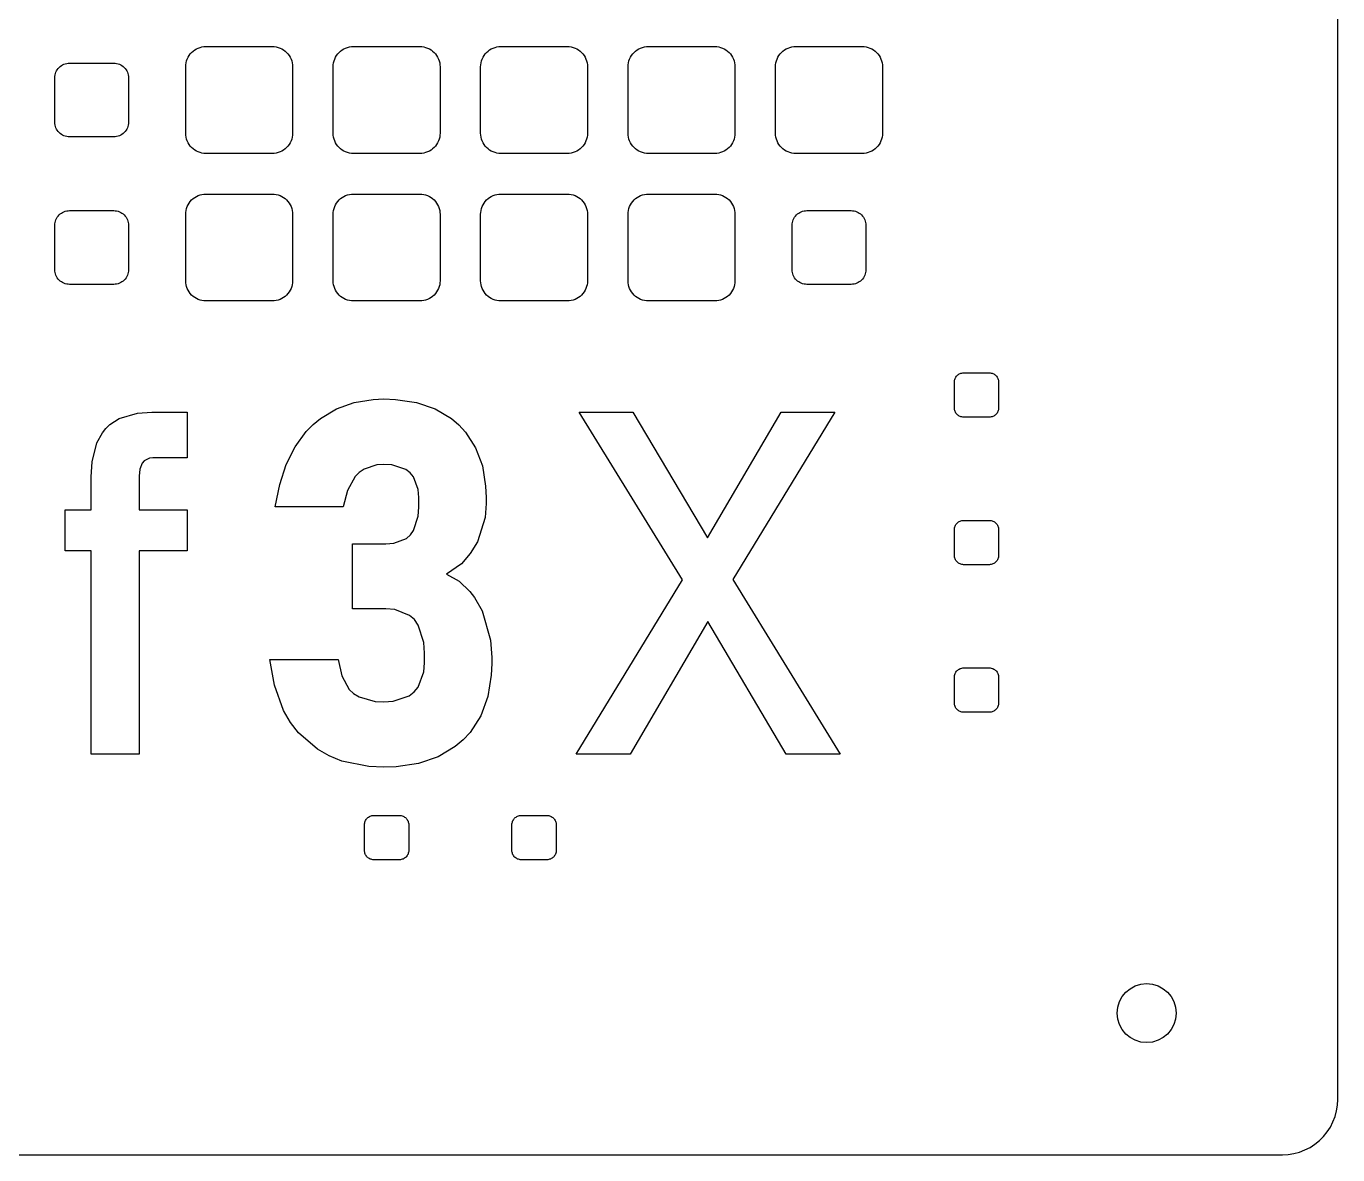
# Model space of a CAD drawing. Header units: millimetres. Extents: x 0 to 324, y -43 to 122.
# Drawn here: x 252.8 to 324, y 0 to 61.2 of the extents above; entities that cross this region are included whole.
import ezdxf

# ---------------------------------------------------------------- set-up
doc = ezdxf.new("R2010")
doc.units = ezdxf.units.MM
doc.layers.add('CUT', color=7, linetype='Continuous')

msp = doc.modelspace()

# ---------------------------------------------------------------- linework, layer by layer
at = {"layer": 'CUT'}
msp.add_lwpolyline([(166.92, 0), (321, 0), (321.314, 0.016), (321.624, 0.066), (321.927, 0.147), (322.22, 0.259), (322.5, 0.402), (322.763, 0.573), (323.007, 0.771), (323.229, 0.993), (323.427, 1.237), (323.598, 1.5), (323.741, 1.78), (323.853, 2.073), (323.934, 2.376), (323.984, 2.686), (324, 3), (324, 119.4)], dxfattribs=at)
for points in [[(266.2, 54.3), (262.6, 54.3), (262.492, 54.305), (262.385, 54.321), (262.281, 54.347), (262.179, 54.384), (262.081, 54.43), (261.989, 54.485), (261.902, 54.55), (261.822, 54.622), (261.75, 54.702), (261.685, 54.789), (261.63, 54.881), (261.584, 54.979), (261.547, 55.081), (261.521, 55.185), (261.505, 55.292), (261.5, 55.4), (261.5, 59), (261.505, 59.108), (261.521, 59.215), (261.547, 59.319), (261.584, 59.421), (261.63, 59.519), (261.685, 59.611), (261.75, 59.698), (261.822, 59.778), (261.902, 59.85), (261.989, 59.915), (262.081, 59.97), (262.179, 60.016), (262.281, 60.053), (262.385, 60.079), (262.492, 60.095), (262.6, 60.1), (266.2, 60.1), (266.308, 60.095), (266.415, 60.079), (266.519, 60.053), (266.621, 60.016), (266.719, 59.97), (266.811, 59.915), (266.898, 59.85), (266.978, 59.778), (267.05, 59.698), (267.115, 59.611), (267.17, 59.519), (267.216, 59.421), (267.253, 59.319), (267.279, 59.215), (267.295, 59.108), (267.3, 59), (267.3, 55.4), (267.295, 55.292), (267.279, 55.185), (267.253, 55.081), (267.216, 54.979), (267.17, 54.881), (267.115, 54.789), (267.05, 54.702), (266.978, 54.622), (266.898, 54.55), (266.811, 54.485), (266.719, 54.43), (266.621, 54.384), (266.519, 54.347), (266.415, 54.321), (266.308, 54.305)], [(274.308, 54.305), (274.2, 54.3), (270.6, 54.3), (270.492, 54.305), (270.385, 54.321), (270.281, 54.347), (270.179, 54.384), (270.081, 54.43), (269.989, 54.485), (269.902, 54.55), (269.822, 54.622), (269.75, 54.702), (269.685, 54.789), (269.63, 54.881), (269.584, 54.979), (269.547, 55.081), (269.521, 55.185), (269.505, 55.292), (269.5, 55.4), (269.5, 59), (269.505, 59.108), (269.521, 59.215), (269.547, 59.319), (269.584, 59.421), (269.63, 59.519), (269.685, 59.611), (269.75, 59.698), (269.822, 59.778), (269.902, 59.85), (269.989, 59.915), (270.081, 59.97), (270.179, 60.016), (270.281, 60.053), (270.385, 60.079), (270.492, 60.095), (270.6, 60.1), (274.2, 60.1), (274.308, 60.095), (274.415, 60.079), (274.519, 60.053), (274.621, 60.016), (274.719, 59.97), (274.811, 59.915), (274.898, 59.85), (274.978, 59.778), (275.05, 59.698), (275.115, 59.611), (275.17, 59.519), (275.216, 59.421), (275.253, 59.319), (275.279, 59.215), (275.295, 59.108), (275.3, 59), (275.3, 55.4), (275.295, 55.292), (275.279, 55.185), (275.253, 55.081), (275.216, 54.979), (275.17, 54.881), (275.115, 54.789), (275.05, 54.702), (274.978, 54.622), (274.898, 54.55), (274.811, 54.485), (274.719, 54.43), (274.621, 54.384), (274.519, 54.347), (274.415, 54.321)], [(282.2, 54.3), (278.6, 54.3), (278.492, 54.305), (278.385, 54.321), (278.281, 54.347), (278.179, 54.384), (278.081, 54.43), (277.989, 54.485), (277.902, 54.55), (277.822, 54.622), (277.75, 54.702), (277.685, 54.789), (277.63, 54.881), (277.584, 54.979), (277.547, 55.081), (277.521, 55.185), (277.505, 55.292), (277.5, 55.4), (277.5, 59), (277.505, 59.108), (277.521, 59.215), (277.547, 59.319), (277.584, 59.421), (277.63, 59.519), (277.685, 59.611), (277.75, 59.698), (277.822, 59.778), (277.902, 59.85), (277.989, 59.915), (278.081, 59.97), (278.179, 60.016), (278.281, 60.053), (278.385, 60.079), (278.492, 60.095), (278.6, 60.1), (282.2, 60.1), (282.308, 60.095), (282.415, 60.079), (282.519, 60.053), (282.621, 60.016), (282.719, 59.97), (282.811, 59.915), (282.898, 59.85), (282.978, 59.778), (283.05, 59.698), (283.115, 59.611), (283.17, 59.519), (283.216, 59.421), (283.253, 59.319), (283.279, 59.215), (283.295, 59.108), (283.3, 59), (283.3, 55.4), (283.295, 55.292), (283.279, 55.185), (283.253, 55.081), (283.216, 54.979), (283.17, 54.881), (283.115, 54.789), (283.05, 54.702), (282.978, 54.622), (282.898, 54.55), (282.811, 54.485), (282.719, 54.43), (282.621, 54.384), (282.519, 54.347), (282.415, 54.321), (282.308, 54.305)], [(290.308, 54.305), (290.2, 54.3), (286.6, 54.3), (286.492, 54.305), (286.385, 54.321), (286.281, 54.347), (286.179, 54.384), (286.081, 54.43), (285.989, 54.485), (285.902, 54.55), (285.822, 54.622), (285.75, 54.702), (285.685, 54.789), (285.63, 54.881), (285.584, 54.979), (285.547, 55.081), (285.521, 55.185), (285.505, 55.292), (285.5, 55.4), (285.5, 59), (285.505, 59.108), (285.521, 59.215), (285.547, 59.319), (285.584, 59.421), (285.63, 59.519), (285.685, 59.611), (285.75, 59.698), (285.822, 59.778), (285.902, 59.85), (285.989, 59.915), (286.081, 59.97), (286.179, 60.016), (286.281, 60.053), (286.385, 60.079), (286.492, 60.095), (286.6, 60.1), (290.2, 60.1), (290.308, 60.095), (290.415, 60.079), (290.519, 60.053), (290.621, 60.016), (290.719, 59.97), (290.811, 59.915), (290.898, 59.85), (290.978, 59.778), (291.05, 59.698), (291.115, 59.611), (291.17, 59.519), (291.216, 59.421), (291.253, 59.319), (291.279, 59.215), (291.295, 59.108), (291.3, 59), (291.3, 55.4), (291.295, 55.292), (291.279, 55.185), (291.253, 55.081), (291.216, 54.979), (291.17, 54.881), (291.115, 54.789), (291.05, 54.702), (290.978, 54.622), (290.898, 54.55), (290.811, 54.485), (290.719, 54.43), (290.621, 54.384), (290.519, 54.347), (290.415, 54.321)], [(298.2, 54.3), (294.6, 54.3), (294.492, 54.305), (294.385, 54.321), (294.281, 54.347), (294.179, 54.384), (294.081, 54.43), (293.989, 54.485), (293.902, 54.55), (293.822, 54.622), (293.75, 54.702), (293.685, 54.789), (293.63, 54.881), (293.584, 54.979), (293.547, 55.081), (293.521, 55.185), (293.505, 55.292), (293.5, 55.4), (293.5, 59), (293.505, 59.108), (293.521, 59.215), (293.547, 59.319), (293.584, 59.421), (293.63, 59.519), (293.685, 59.611), (293.75, 59.698), (293.822, 59.778), (293.902, 59.85), (293.989, 59.915), (294.081, 59.97), (294.179, 60.016), (294.281, 60.053), (294.385, 60.079), (294.492, 60.095), (294.6, 60.1), (298.2, 60.1), (298.308, 60.095), (298.415, 60.079), (298.519, 60.053), (298.621, 60.016), (298.719, 59.97), (298.811, 59.915), (298.898, 59.85), (298.978, 59.778), (299.05, 59.698), (299.115, 59.611), (299.17, 59.519), (299.216, 59.421), (299.253, 59.319), (299.279, 59.215), (299.295, 59.108), (299.3, 59), (299.3, 55.4), (299.295, 55.292), (299.279, 55.185), (299.253, 55.081), (299.216, 54.979), (299.17, 54.881), (299.115, 54.789), (299.05, 54.702), (298.978, 54.622), (298.898, 54.55), (298.811, 54.485), (298.719, 54.43), (298.621, 54.384), (298.519, 54.347), (298.415, 54.321), (298.308, 54.305)], [(257.6, 55.2), (255.2, 55.2), (255.122, 55.204), (255.044, 55.215), (254.968, 55.234), (254.894, 55.261), (254.823, 55.294), (254.756, 55.335), (254.692, 55.382), (254.634, 55.434), (254.582, 55.492), (254.535, 55.556), (254.494, 55.623), (254.461, 55.694), (254.434, 55.768), (254.415, 55.844), (254.404, 55.922), (254.4, 56), (254.4, 58.4), (254.404, 58.478), (254.415, 58.556), (254.434, 58.632), (254.461, 58.706), (254.494, 58.777), (254.535, 58.844), (254.582, 58.908), (254.634, 58.966), (254.692, 59.018), (254.756, 59.065), (254.823, 59.106), (254.894, 59.139), (254.968, 59.166), (255.044, 59.185), (255.122, 59.196), (255.2, 59.2), (257.6, 59.2), (257.678, 59.196), (257.756, 59.185), (257.832, 59.166), (257.906, 59.139), (257.977, 59.106), (258.044, 59.065), (258.108, 59.018), (258.166, 58.966), (258.218, 58.908), (258.265, 58.844), (258.306, 58.777), (258.339, 58.706), (258.366, 58.632), (258.385, 58.556), (258.396, 58.478), (258.4, 58.4), (258.4, 56), (258.396, 55.922), (258.385, 55.844), (258.366, 55.768), (258.339, 55.694), (258.306, 55.623), (258.265, 55.556), (258.218, 55.492), (258.166, 55.434), (258.108, 55.382), (258.044, 55.335), (257.977, 55.294), (257.906, 55.261), (257.832, 55.234), (257.756, 55.215), (257.678, 55.204)], [(266.2, 46.3), (262.6, 46.3), (262.492, 46.305), (262.385, 46.321), (262.281, 46.347), (262.179, 46.384), (262.081, 46.43), (261.989, 46.485), (261.902, 46.55), (261.822, 46.622), (261.75, 46.702), (261.685, 46.789), (261.63, 46.881), (261.584, 46.979), (261.547, 47.081), (261.521, 47.185), (261.505, 47.292), (261.5, 47.4), (261.5, 51), (261.505, 51.108), (261.521, 51.215), (261.547, 51.319), (261.584, 51.421), (261.63, 51.519), (261.685, 51.611), (261.75, 51.698), (261.822, 51.778), (261.902, 51.85), (261.989, 51.915), (262.081, 51.97), (262.179, 52.016), (262.281, 52.053), (262.385, 52.079), (262.492, 52.095), (262.6, 52.1), (266.2, 52.1), (266.308, 52.095), (266.415, 52.079), (266.519, 52.053), (266.621, 52.016), (266.719, 51.97), (266.811, 51.915), (266.898, 51.85), (266.978, 51.778), (267.05, 51.698), (267.115, 51.611), (267.17, 51.519), (267.216, 51.421), (267.253, 51.319), (267.279, 51.215), (267.295, 51.108), (267.3, 51), (267.3, 47.4), (267.295, 47.292), (267.279, 47.185), (267.253, 47.081), (267.216, 46.979), (267.17, 46.881), (267.115, 46.789), (267.05, 46.702), (266.978, 46.622), (266.898, 46.55), (266.811, 46.485), (266.719, 46.43), (266.621, 46.384), (266.519, 46.347), (266.415, 46.321), (266.308, 46.305)], [(274.308, 46.305), (274.2, 46.3), (270.6, 46.3), (270.492, 46.305), (270.385, 46.321), (270.281, 46.347), (270.179, 46.384), (270.081, 46.43), (269.989, 46.485), (269.902, 46.55), (269.822, 46.622), (269.75, 46.702), (269.685, 46.789), (269.63, 46.881), (269.584, 46.979), (269.547, 47.081), (269.521, 47.185), (269.505, 47.292), (269.5, 47.4), (269.5, 51), (269.505, 51.108), (269.521, 51.215), (269.547, 51.319), (269.584, 51.421), (269.63, 51.519), (269.685, 51.611), (269.75, 51.698), (269.822, 51.778), (269.902, 51.85), (269.989, 51.915), (270.081, 51.97), (270.179, 52.016), (270.281, 52.053), (270.385, 52.079), (270.492, 52.095), (270.6, 52.1), (274.2, 52.1), (274.308, 52.095), (274.415, 52.079), (274.519, 52.053), (274.621, 52.016), (274.719, 51.97), (274.811, 51.915), (274.898, 51.85), (274.978, 51.778), (275.05, 51.698), (275.115, 51.611), (275.17, 51.519), (275.216, 51.421), (275.253, 51.319), (275.279, 51.215), (275.295, 51.108), (275.3, 51), (275.3, 47.4), (275.295, 47.292), (275.279, 47.185), (275.253, 47.081), (275.216, 46.979), (275.17, 46.881), (275.115, 46.789), (275.05, 46.702), (274.978, 46.622), (274.898, 46.55), (274.811, 46.485), (274.719, 46.43), (274.621, 46.384), (274.519, 46.347), (274.415, 46.321)], [(282.2, 46.3), (278.6, 46.3), (278.492, 46.305), (278.385, 46.321), (278.281, 46.347), (278.179, 46.384), (278.081, 46.43), (277.989, 46.485), (277.902, 46.55), (277.822, 46.622), (277.75, 46.702), (277.685, 46.789), (277.63, 46.881), (277.584, 46.979), (277.547, 47.081), (277.521, 47.185), (277.505, 47.292), (277.5, 47.4), (277.5, 51), (277.505, 51.108), (277.521, 51.215), (277.547, 51.319), (277.584, 51.421), (277.63, 51.519), (277.685, 51.611), (277.75, 51.698), (277.822, 51.778), (277.902, 51.85), (277.989, 51.915), (278.081, 51.97), (278.179, 52.016), (278.281, 52.053), (278.385, 52.079), (278.492, 52.095), (278.6, 52.1), (282.2, 52.1), (282.308, 52.095), (282.415, 52.079), (282.519, 52.053), (282.621, 52.016), (282.719, 51.97), (282.811, 51.915), (282.898, 51.85), (282.978, 51.778), (283.05, 51.698), (283.115, 51.611), (283.17, 51.519), (283.216, 51.421), (283.253, 51.319), (283.279, 51.215), (283.295, 51.108), (283.3, 51), (283.3, 47.4), (283.295, 47.292), (283.279, 47.185), (283.253, 47.081), (283.216, 46.979), (283.17, 46.881), (283.115, 46.789), (283.05, 46.702), (282.978, 46.622), (282.898, 46.55), (282.811, 46.485), (282.719, 46.43), (282.621, 46.384), (282.519, 46.347), (282.415, 46.321), (282.308, 46.305)], [(290.2, 46.3), (286.6, 46.3), (286.492, 46.305), (286.385, 46.321), (286.281, 46.347), (286.179, 46.384), (286.081, 46.43), (285.989, 46.485), (285.902, 46.55), (285.822, 46.622), (285.75, 46.702), (285.685, 46.789), (285.63, 46.881), (285.584, 46.979), (285.547, 47.081), (285.521, 47.185), (285.505, 47.292), (285.5, 47.4), (285.5, 51), (285.505, 51.108), (285.521, 51.215), (285.547, 51.319), (285.584, 51.421), (285.63, 51.519), (285.685, 51.611), (285.75, 51.698), (285.822, 51.778), (285.902, 51.85), (285.989, 51.915), (286.081, 51.97), (286.179, 52.016), (286.281, 52.053), (286.385, 52.079), (286.492, 52.095), (286.6, 52.1), (290.2, 52.1), (290.308, 52.095), (290.415, 52.079), (290.519, 52.053), (290.621, 52.016), (290.719, 51.97), (290.811, 51.915), (290.898, 51.85), (290.978, 51.778), (291.05, 51.698), (291.115, 51.611), (291.17, 51.519), (291.216, 51.421), (291.253, 51.319), (291.279, 51.215), (291.295, 51.108), (291.3, 51), (291.3, 47.4), (291.295, 47.292), (291.279, 47.185), (291.253, 47.081), (291.216, 46.979), (291.17, 46.881), (291.115, 46.789), (291.05, 46.702), (290.978, 46.622), (290.898, 46.55), (290.811, 46.485), (290.719, 46.43), (290.621, 46.384), (290.519, 46.347), (290.415, 46.321), (290.308, 46.305)], [(257.6, 47.2), (255.2, 47.2), (255.122, 47.204), (255.044, 47.215), (254.968, 47.234), (254.894, 47.261), (254.823, 47.294), (254.756, 47.335), (254.692, 47.382), (254.634, 47.434), (254.582, 47.492), (254.535, 47.556), (254.494, 47.623), (254.461, 47.694), (254.434, 47.768), (254.415, 47.844), (254.404, 47.922), (254.4, 48), (254.4, 50.4), (254.404, 50.478), (254.415, 50.556), (254.434, 50.632), (254.461, 50.706), (254.494, 50.777), (254.535, 50.844), (254.582, 50.908), (254.634, 50.966), (254.692, 51.018), (254.756, 51.065), (254.823, 51.106), (254.894, 51.139), (254.968, 51.166), (255.044, 51.185), (255.122, 51.196), (255.2, 51.2), (257.6, 51.2), (257.678, 51.196), (257.756, 51.185), (257.832, 51.166), (257.906, 51.139), (257.977, 51.106), (258.044, 51.065), (258.108, 51.018), (258.166, 50.966), (258.218, 50.908), (258.265, 50.844), (258.306, 50.777), (258.339, 50.706), (258.366, 50.632), (258.385, 50.556), (258.396, 50.478), (258.4, 50.4), (258.4, 48), (258.396, 47.922), (258.385, 47.844), (258.366, 47.768), (258.339, 47.694), (258.306, 47.623), (258.265, 47.556), (258.218, 47.492), (258.166, 47.434), (258.108, 47.382), (258.044, 47.335), (257.977, 47.294), (257.906, 47.261), (257.832, 47.234), (257.756, 47.215), (257.678, 47.204)], [(297.6, 47.2), (295.2, 47.2), (295.122, 47.204), (295.044, 47.215), (294.968, 47.234), (294.894, 47.261), (294.823, 47.294), (294.756, 47.335), (294.692, 47.382), (294.634, 47.434), (294.582, 47.492), (294.535, 47.556), (294.494, 47.623), (294.461, 47.694), (294.434, 47.768), (294.415, 47.844), (294.404, 47.922), (294.4, 48), (294.4, 50.4), (294.404, 50.478), (294.415, 50.556), (294.434, 50.632), (294.461, 50.706), (294.494, 50.777), (294.535, 50.844), (294.582, 50.908), (294.634, 50.966), (294.692, 51.018), (294.756, 51.065), (294.823, 51.106), (294.894, 51.139), (294.968, 51.166), (295.044, 51.185), (295.122, 51.196), (295.2, 51.2), (297.6, 51.2), (297.678, 51.196), (297.756, 51.185), (297.832, 51.166), (297.906, 51.139), (297.977, 51.106), (298.044, 51.065), (298.108, 51.018), (298.166, 50.966), (298.218, 50.908), (298.265, 50.844), (298.306, 50.777), (298.339, 50.706), (298.366, 50.632), (298.385, 50.556), (298.396, 50.478), (298.4, 50.4), (298.4, 48), (298.396, 47.922), (298.385, 47.844), (298.366, 47.768), (298.339, 47.694), (298.306, 47.623), (298.265, 47.556), (298.218, 47.492), (298.166, 47.434), (298.108, 47.382), (298.044, 47.335), (297.977, 47.294), (297.906, 47.261), (297.832, 47.234), (297.756, 47.215), (297.678, 47.204)], [(305.1, 40), (303.7, 40), (303.651, 40.002), (303.602, 40.01), (303.555, 40.022), (303.509, 40.038), (303.464, 40.059), (303.422, 40.084), (303.383, 40.113), (303.346, 40.146), (303.313, 40.183), (303.284, 40.222), (303.259, 40.264), (303.238, 40.309), (303.222, 40.355), (303.21, 40.402), (303.202, 40.451), (303.2, 40.5), (303.2, 41.9), (303.202, 41.949), (303.21, 41.998), (303.222, 42.045), (303.238, 42.091), (303.259, 42.136), (303.284, 42.178), (303.313, 42.217), (303.346, 42.254), (303.383, 42.287), (303.422, 42.316), (303.464, 42.341), (303.509, 42.362), (303.555, 42.378), (303.602, 42.39), (303.651, 42.398), (303.7, 42.4), (305.1, 42.4), (305.149, 42.398), (305.198, 42.39), (305.245, 42.378), (305.291, 42.362), (305.336, 42.341), (305.378, 42.316), (305.417, 42.287), (305.454, 42.254), (305.487, 42.217), (305.516, 42.178), (305.541, 42.136), (305.562, 42.091), (305.578, 42.045), (305.59, 41.998), (305.598, 41.949), (305.6, 41.9), (305.6, 40.5), (305.598, 40.451), (305.59, 40.402), (305.578, 40.355), (305.562, 40.309), (305.541, 40.264), (305.516, 40.222), (305.487, 40.183), (305.454, 40.146), (305.417, 40.113), (305.378, 40.084), (305.336, 40.059), (305.291, 40.038), (305.245, 40.022), (305.198, 40.01), (305.149, 40.002)], [(274.452, 27.208), (274.415, 27.784), (274.12, 28.719), (273.905, 29.021), (273.646, 29.253), (272.849, 29.569), (272.365, 29.609), (270.55, 29.609), (270.55, 33.13), (272.365, 33.13), (272.787, 33.163), (273.476, 33.428), (273.688, 33.612), (273.863, 33.854), (274.114, 34.633), (274.146, 35.111), (274.146, 35.65), (274.113, 36.072), (273.854, 36.766), (273.673, 36.983), (273.441, 37.158), (272.691, 37.41), (272.248, 37.44), (271.877, 37.413), (271.174, 37.179), (270.917, 37.005), (270.692, 36.777), (270.285, 36.02), (270.04, 35.135), (266.362, 35.135), (266.61, 36.346), (266.951, 37.428), (267.431, 38.394), (268.045, 39.219), (268.416, 39.594), (268.82, 39.929), (269.675, 40.448), (270.639, 40.796), (271.68, 40.966), (272.246, 40.988), (272.877, 40.967), (274.016, 40.797), (275.04, 40.448), (275.918, 39.922), (276.32, 39.577), (276.679, 39.191), (277.228, 38.344), (277.594, 37.352), (277.772, 36.251), (277.794, 35.651), (277.794, 35.317), (277.741, 34.566), (277.326, 33.237), (276.939, 32.609), (276.456, 32.051), (275.657, 31.484), (276.333, 31.101), (276.909, 30.553), (277.173, 30.217), (277.591, 29.506), (278.043, 27.903), (278.1, 26.971), (278.1, 26.639), (278.077, 26.006), (277.889, 24.843), (277.504, 23.797), (276.926, 22.903), (276.549, 22.497), (276.128, 22.135), (275.204, 21.581), (274.125, 21.213), (272.923, 21.035), (272.256, 21.012), (271.433, 21.05), (269.971, 21.352), (269.282, 21.63), (268.646, 21.988), (267.619, 22.875), (267.179, 23.448), (266.813, 24.085), (266.324, 25.472), (266.071, 26.865), (269.766, 26.865), (269.969, 25.97), (270.365, 25.234), (270.605, 25.013), (270.91, 24.833), (271.774, 24.589), (272.257, 24.56), (272.762, 24.595), (273.617, 24.889), (273.895, 25.1), (274.113, 25.366), (274.414, 26.184), (274.452, 26.681)], [(258.968, 34.968), (261.585, 34.968), (261.585, 32.747), (258.968, 32.747), (258.968, 21.726), (256.368, 21.726), (256.368, 32.747), (254.964, 32.747), (254.964, 34.968), (256.368, 34.968), (256.368, 36.763), (256.418, 37.584), (256.682, 38.611), (256.984, 39.159), (257.172, 39.392), (257.387, 39.599), (257.9, 39.929), (258.879, 40.219), (259.67, 40.274), (261.585, 40.274), (261.585, 37.8), (259.723, 37.8), (259.539, 37.781), (259.251, 37.63), (259.148, 37.498), (259.013, 37.173), (258.968, 36.792)], [(282.689, 21.726), (288.447, 31.185), (282.84, 40.274), (285.763, 40.274), (289.805, 33.458), (293.796, 40.274), (296.718, 40.274), (291.174, 31.199), (297, 21.726), (294.077, 21.726), (289.819, 28.926), (285.608, 21.726)], [(305.149, 32.002), (305.1, 32), (303.7, 32), (303.651, 32.002), (303.602, 32.01), (303.555, 32.022), (303.509, 32.038), (303.464, 32.059), (303.422, 32.084), (303.383, 32.113), (303.346, 32.146), (303.313, 32.183), (303.284, 32.222), (303.259, 32.264), (303.238, 32.309), (303.222, 32.355), (303.21, 32.402), (303.202, 32.451), (303.2, 32.5), (303.2, 33.9), (303.202, 33.949), (303.21, 33.998), (303.222, 34.045), (303.238, 34.091), (303.259, 34.136), (303.284, 34.178), (303.313, 34.217), (303.346, 34.254), (303.383, 34.287), (303.422, 34.316), (303.464, 34.341), (303.509, 34.362), (303.555, 34.378), (303.602, 34.39), (303.651, 34.398), (303.7, 34.4), (305.1, 34.4), (305.149, 34.398), (305.198, 34.39), (305.245, 34.378), (305.291, 34.362), (305.336, 34.341), (305.378, 34.316), (305.417, 34.287), (305.454, 34.254), (305.487, 34.217), (305.516, 34.178), (305.541, 34.136), (305.562, 34.091), (305.578, 34.045), (305.59, 33.998), (305.598, 33.949), (305.6, 33.9), (305.6, 32.5), (305.598, 32.451), (305.59, 32.402), (305.578, 32.355), (305.562, 32.309), (305.541, 32.264), (305.516, 32.222), (305.487, 32.183), (305.454, 32.146), (305.417, 32.113), (305.378, 32.084), (305.336, 32.059), (305.291, 32.038), (305.245, 32.022), (305.198, 32.01)], [(305.149, 24.002), (305.1, 24), (303.7, 24), (303.651, 24.002), (303.602, 24.01), (303.555, 24.022), (303.509, 24.038), (303.464, 24.059), (303.422, 24.084), (303.383, 24.113), (303.346, 24.146), (303.313, 24.183), (303.284, 24.222), (303.259, 24.264), (303.238, 24.309), (303.222, 24.355), (303.21, 24.402), (303.202, 24.451), (303.2, 24.5), (303.2, 25.9), (303.202, 25.949), (303.21, 25.998), (303.222, 26.045), (303.238, 26.091), (303.259, 26.136), (303.284, 26.178), (303.313, 26.217), (303.346, 26.254), (303.383, 26.287), (303.422, 26.316), (303.464, 26.341), (303.509, 26.362), (303.555, 26.378), (303.602, 26.39), (303.651, 26.398), (303.7, 26.4), (305.1, 26.4), (305.149, 26.398), (305.198, 26.39), (305.245, 26.378), (305.291, 26.362), (305.336, 26.341), (305.378, 26.316), (305.417, 26.287), (305.454, 26.254), (305.487, 26.217), (305.516, 26.178), (305.541, 26.136), (305.562, 26.091), (305.578, 26.045), (305.59, 25.998), (305.598, 25.949), (305.6, 25.9), (305.6, 24.5), (305.598, 24.451), (305.59, 24.402), (305.578, 24.355), (305.562, 24.309), (305.541, 24.264), (305.516, 24.222), (305.487, 24.183), (305.454, 24.146), (305.417, 24.113), (305.378, 24.084), (305.336, 24.059), (305.291, 24.038), (305.245, 24.022), (305.198, 24.01)], [(273.149, 16.002), (273.1, 16), (271.7, 16), (271.651, 16.002), (271.602, 16.01), (271.555, 16.022), (271.509, 16.038), (271.464, 16.059), (271.422, 16.084), (271.383, 16.113), (271.346, 16.146), (271.313, 16.183), (271.284, 16.222), (271.259, 16.264), (271.238, 16.309), (271.222, 16.355), (271.21, 16.402), (271.202, 16.451), (271.2, 16.5), (271.2, 17.9), (271.202, 17.949), (271.21, 17.998), (271.222, 18.045), (271.238, 18.091), (271.259, 18.136), (271.284, 18.178), (271.313, 18.217), (271.346, 18.254), (271.383, 18.287), (271.422, 18.316), (271.464, 18.341), (271.509, 18.362), (271.555, 18.378), (271.602, 18.39), (271.651, 18.398), (271.7, 18.4), (273.1, 18.4), (273.149, 18.398), (273.198, 18.39), (273.245, 18.378), (273.291, 18.362), (273.336, 18.341), (273.378, 18.316), (273.417, 18.287), (273.454, 18.254), (273.487, 18.217), (273.516, 18.178), (273.541, 18.136), (273.562, 18.091), (273.578, 18.045), (273.59, 17.998), (273.598, 17.949), (273.6, 17.9), (273.6, 16.5), (273.598, 16.451), (273.59, 16.402), (273.578, 16.355), (273.562, 16.309), (273.541, 16.264), (273.516, 16.222), (273.487, 16.183), (273.454, 16.146), (273.417, 16.113), (273.378, 16.084), (273.336, 16.059), (273.291, 16.038), (273.245, 16.022), (273.198, 16.01)], [(281.1, 16), (279.7, 16), (279.651, 16.002), (279.602, 16.01), (279.555, 16.022), (279.509, 16.038), (279.464, 16.059), (279.422, 16.084), (279.383, 16.113), (279.346, 16.146), (279.313, 16.183), (279.284, 16.222), (279.259, 16.264), (279.238, 16.309), (279.222, 16.355), (279.21, 16.402), (279.202, 16.451), (279.2, 16.5), (279.2, 17.9), (279.202, 17.949), (279.21, 17.998), (279.222, 18.045), (279.238, 18.091), (279.259, 18.136), (279.284, 18.178), (279.313, 18.217), (279.346, 18.254), (279.383, 18.287), (279.422, 18.316), (279.464, 18.341), (279.509, 18.362), (279.555, 18.378), (279.602, 18.39), (279.651, 18.398), (279.7, 18.4), (281.1, 18.4), (281.149, 18.398), (281.198, 18.39), (281.245, 18.378), (281.291, 18.362), (281.336, 18.341), (281.378, 18.316), (281.417, 18.287), (281.454, 18.254), (281.487, 18.217), (281.516, 18.178), (281.541, 18.136), (281.562, 18.091), (281.578, 18.045), (281.59, 17.998), (281.598, 17.949), (281.6, 17.9), (281.6, 16.5), (281.598, 16.451), (281.59, 16.402), (281.578, 16.355), (281.562, 16.309), (281.541, 16.264), (281.516, 16.222), (281.487, 16.183), (281.454, 16.146), (281.417, 16.113), (281.378, 16.084), (281.336, 16.059), (281.291, 16.038), (281.245, 16.022), (281.198, 16.01), (281.149, 16.002)]]:
    msp.add_lwpolyline(points, close=True, dxfattribs=at)
msp.add_circle((313.63, 7.68), 1.6, dxfattribs=at)

doc.saveas('drawing.dxf')
